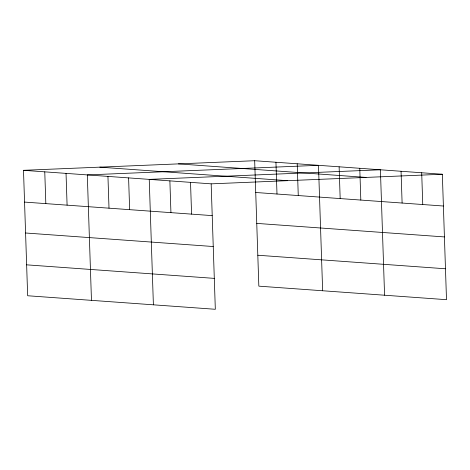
<?xml version="1.0" encoding="UTF-8"?>
<svg xmlns="http://www.w3.org/2000/svg" width="470" height="470" viewBox="0 0 470 470"><rect width="100%" height="100%" fill="white"/><g stroke="black" fill="none" stroke-linecap="round" stroke-linejoin="round"><path stroke-width="0.7" d="M23.5 170.316L211.165 183.846L215.325 309.284L27.66 295.753L23.5 170.316L254.675 160.716L442.341 174.247L446.5 299.684L258.835 286.154L254.675 160.716M211.165 183.846L442.341 174.247M178.388 163.883L366.054 177.419M99.787 167.15L287.452 180.68M255.727 192.488L443.392 206.019M24.552 202.088L212.217 215.618M256.755 223.397L444.42 236.927M25.58 232.997L213.245 246.527M257.807 255.239L445.472 268.775M26.637 264.839L214.302 278.375M421.696 172.76L422.747 204.532M401.051 171.274L402.109 203.04M384.572 295.219L380.412 169.782L149.237 179.381L153.396 304.819M359.767 168.295L360.819 200.067M339.123 166.809L340.174 198.575M322.643 290.754L318.478 165.317L87.308 174.916L91.468 300.353M297.21 163.783L298.262 195.555M275.943 162.25L276.995 194.022M190.52 182.36L191.578 214.132M169.882 180.874L170.933 212.64M128.592 177.895L129.65 209.667M107.947 176.403L109.005 208.175M66.035 173.383L67.093 205.155M44.768 171.85L45.825 203.622"/></g></svg>
